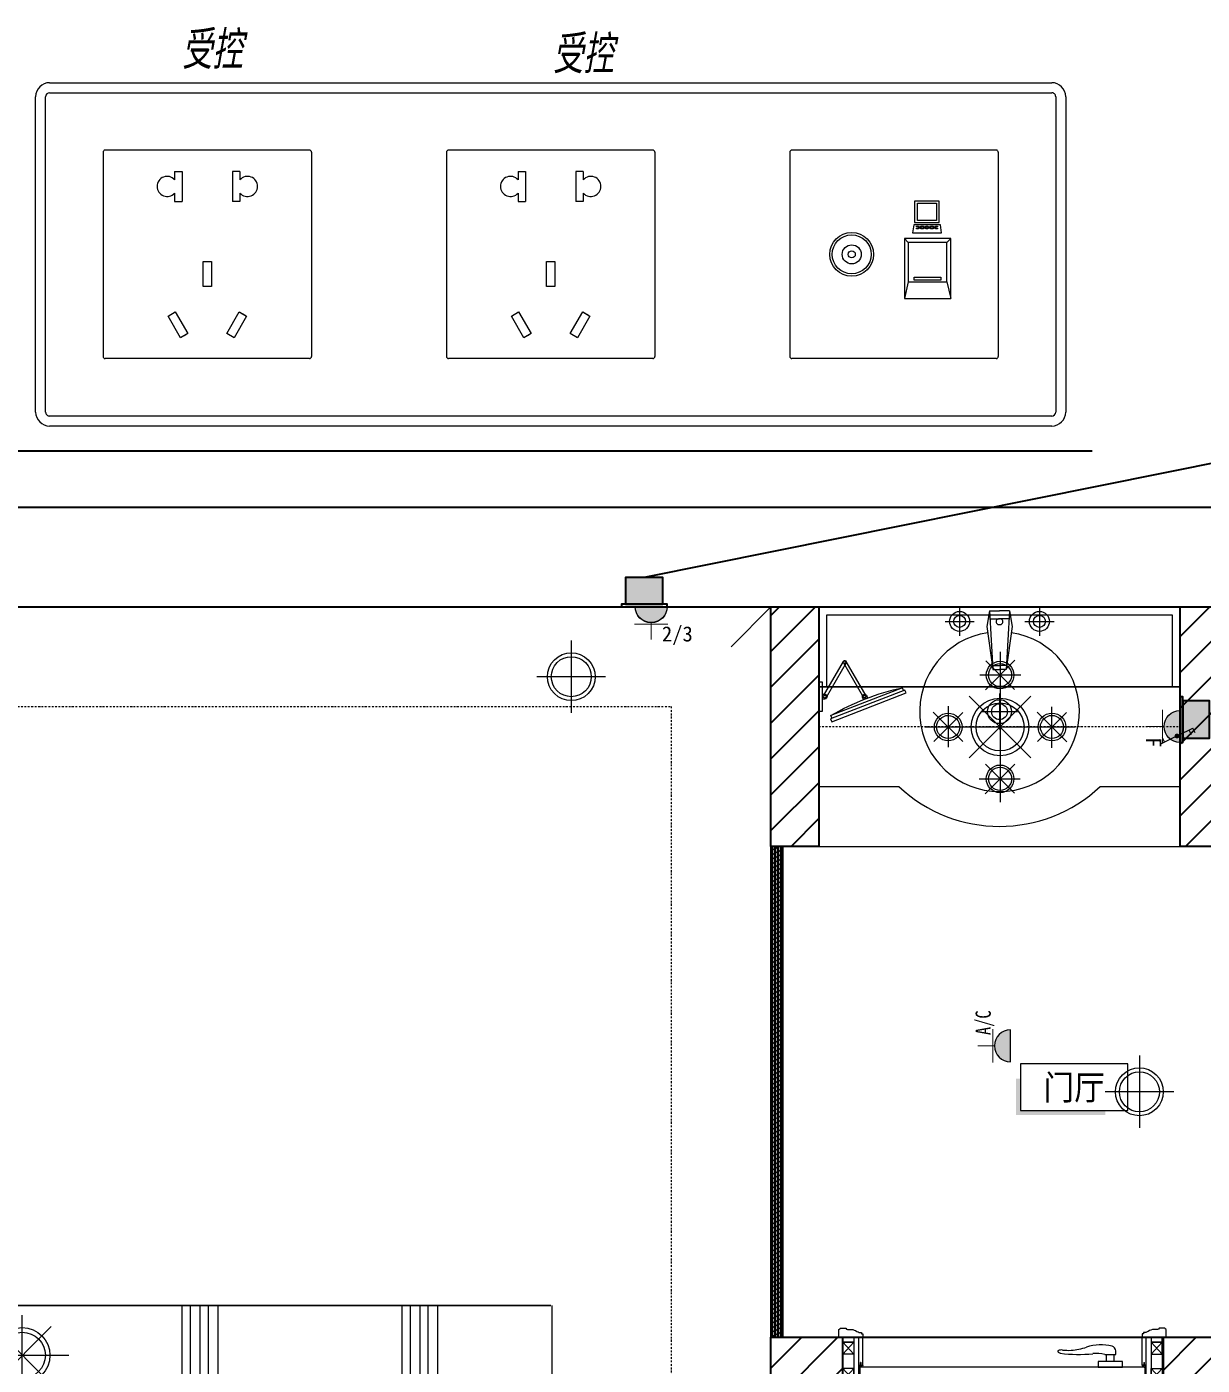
# Model space of a CAD drawing. Header units: millimetres. Extents: x 130143 to 328923, y 19139 to 134795.
# Drawn here: x 143970 to 148386, y 64156 to 69185 of the extents above; entities that cross this region are included whole.
import ezdxf
from ezdxf.enums import TextEntityAlignment as Align

# ---------------------------------------------------------------- set-up
doc = ezdxf.new("R2010")
doc.units = ezdxf.units.MM
doc.header["$LTSCALE"] = 10
for name, pattern in [('ACAD_ISO03W100', [30, 12, -18]), ('DASH', [8.89, 6.35, -2.54]), ('DASHDOT2', [12.7, 6.35, -3.175, 0, -3.175]), ('DOTE', [61.468, 50.8, -5.08, 0.508, -5.08]), ('HIDDEN', [9.525, 6.35, -3.175])]:
    doc.linetypes.add(name, pattern=pattern)
for name, color, linetype in [('EM-开关插座(0.12)-DOM', 61, 'Continuous'), ('WALL_NEW【新建墙体】', 4, 'Continuous'), ('WALL【墙体】', 7, 'Continuous'), ('新建墙体图', 255, 'Continuous')]:
    doc.layers.add(name, color=color, linetype=linetype)
for name, color, linetype, lineweight in [('FC-Doorsill【门槛线】', 8, 'Continuous', 0), ('FC-Material【地坪分割线】', 138, 'Continuous', 0), ('FF-ART【装饰、挂画】', 120, 'Continuous', 0), ('FF-Door【门】', 51, 'Continuous', 0), ('FF-FIXT【洁具】', 31, 'Continuous', 0), ('FF-MT【门套】', 20, 'Continuous', 0), ('FF-Socket【电气】', 124, 'Continuous', 0), ('FF-Text【平面文字】', 2, 'Continuous', 0), ('FF-【活动成品家具】', 51, 'Continuous', 0), ('RC-Lamplight【灯带】', 205, 'DASHDOT2', 0), ('RC-Lamps【天花灯具】', 2, 'Continuous', 0), ('RC-Modelling【天花造型】', 30, 'Continuous', 0), ('邦威智能化', 7, 'Continuous', 18)]:
    doc.layers.add(name, color=color, linetype=linetype, lineweight=lineweight)
doc.styles.add('宋体', font='', dxfattribs={"width": 0.8})
doc.styles.add('文字', font='')
doc.styles.add('标准', font='', dxfattribs={"width": 0.667})
doc.styles.get('宋体').set_extended_font_data('SimSun')
doc.styles.get('文字').set_extended_font_data('SimSun')
doc.styles.get('标准').set_extended_font_data('仿宋_gb2312')

# ---------------------------------------------------------------- blocks, each defined once
blk = doc.blocks.new('1500平10100181')
at = {"ltscale": 300}
for p, q in [((-1270.6, 991.6), (-770.6, 991.6)), ((-1270.6, 491.6), (-1270.6, 991.6)), ((-770.6, 991.6), (-770.6, 491.6)), ((-749, 1000), (603.1, 1000)), ((-749, 1000), (-749, 374.1)), ((603.1, 1000), (603.1, 320.9)), ((603.1, 1000), (603.1, 345.9)), ((-770.6, 491.6), (-1270.6, 491.6)), ((-1270.6, 491.6), (-770.6, 491.6)), ((-749, 374.1), (-775.9, 311.5)), ((-775.9, 311.5), (-740.1, 257.9)), ((-749, 271.3), (-749, -1000)), ((638.5, 243.1), (606, 239.9)), ((606, 239.9), (606, -999.7)), ((-749, -1000), (603.1, -1000)), ((603.1, -1000), (-749, -1000))]:
    blk.add_line(p, q, dxfattribs=at)
at = {"color": 8}
for p, q in [((-770.6, 491.6), (-770.6, 991.6)), ((-1020.6, 966.9), (-1020.6, 516.3)), ((-749, 958.2), (603.1, 958.2)), ((-570, 910.6), (-278, 946.4)), ((-278, 946.4), (-137.7, 883.8)), ((77.1, 928.5), (369.1, 964.2)), ((369.1, 964.2), (517.3, 901.6)), ((-686.4, 883.8), (-686.4, 919.5)), ((-686.4, 919.5), (-614.8, 874.8)), ((-686.4, 919.5), (-570, 910.6)), ((-137.7, 883.8), (-75, 910.6)), ((-75, 910.6), (-119.8, 740.7)), ((-39.2, 937.4), (32.4, 892.7)), ((-39.2, 937.4), (77.1, 928.5)), ((-39.2, 901.6), (-39.2, 937.4)), ((517.3, 901.6), (580, 928.5)), ((580, 928.5), (535.2, 758.6)), ((-668.5, 669.2), (-686.4, 883.8)), ((-21.3, 687.1), (-39.2, 901.6)), ((-1254.7, 741.6), (-786.5, 741.6)), ((-119.8, 740.7), (-92.9, 544)), ((535.2, 758.6), (562.1, 561.9)), ((-57.5, 551.6), (-21.3, 687.1)), ((-704.3, 535), (-668.5, 669.2)), ((-605.8, 587.2), (-703.4, 538.5)), ((16.7, 588.7), (-72.8, 544)), ((560.7, 572.1), (130.8, 561.9)), ((486.3, 572.7), (485.7, 570.5)), ((562.1, 561.9), (486.3, 572.7)), ((-632.7, 544), (-704.3, 535)), ((-516.3, 544), (-632.7, 544)), ((-155.6, 552.9), (-516.3, 544)), ((-92.9, 544), (-155.6, 552.9)), ((14.5, 561.9), (-93.5, 548.4)), ((130.8, 561.9), (14.5, 561.9)), ((-749, 383), (606.9, 508.2)), ((606.9, 508.2), (-48.2, 365.2)), ((-740.1, 257.9), (172.2, 347.3)), ((603.1, 345.9), (603.1, 320.9)), ((378.1, 329.4), (615.8, 320.5)), ((603.1, 320.9), (616.4, 320.9)), ((616.4, 320.9), (638.5, 243.1)), ((633.7, 248.9), (-740.1, 168.4)), ((-740.1, 168.4), (-360.8, 213.2)), ((229.7, -1000), (229.7, 227.8)), ((250.5, -1000), (250.5, 228.9)), ((274.6, -1000), (274.6, 230.2)), ((295.4, -1000), (295.4, 231.3)), ((319.4, -1000), (319.4, 232.6)), ((-320.9, -1000), (-320.9, 186.7)), ((-300.1, -1000), (-300.1, 187.8)), ((-276, -1000), (-276, 189)), ((-255.2, -1000), (-255.2, 190.1)), ((-231.2, -1000), (-231.2, 191.4)), ((-749, -526.3), (603.1, -526.3)), ((-749, -547.1), (603.1, -547.1)), ((-749, -571.3), (603.1, -571.3)), ((-749, -592.1), (603.1, -592.1)), ((-749, -616), (603.1, -616))]:
    blk.add_line(p, q, dxfattribs=at)
for radius in [175, 72.2]:
    blk.add_circle((-1020.6, 741.6), radius, dxfattribs=at)
blk = doc.blocks.new('门套线03')
at = {"ltscale": 100}
blk.add_lwpolyline([(60, 0), (60, 19.7, -0.339185), (56.6, 23.1), (42, 23.1, -0.360475), (38.5, 19.7), (29.2, 19.7, 0.137802), (14.5, 14.7, -0.16589), (3.4, 11.9), (3.4, 8.7), (0, 8.7), (0, 0)], format="xyb", close=True, dxfattribs=at)
blk = doc.blocks.new('HL_Door_Hinge')
at = {"color": 0, "linetype": 'DOTE', "ltscale": 0.04}
for p, q in [((-4, 3), (4, 3)), ((0, -1), (0, 7))]:
    blk.add_line(p, q, dxfattribs=at)
at = {"color": 0, "linetype": 'DASH', "ltscale": 5}
for p, q in [((-2, -26), (-2, 0.8)), ((-0.5, -26), (-0.5, 0)), ((0.5, -26), (0.5, 0)), ((2, -26), (2, 0.8)), ((-0.5, -26), (-2, -26)), ((0.5, -26), (2, -26))]:
    blk.add_line(p, q, dxfattribs=at)
for radius in [3, 2]:
    blk.add_circle((0, 3), radius, dxfattribs=at)
blk = doc.blocks.new('HL_Door_Seal')
at = {"color": 0}
for p, q in [((5, 0), (-5, 0)), ((-1, 6), (-0.5, 6.5)), ((-1, 6), (-0.5, 6)), ((-1, 5.5), (-0.5, 6)), ((-1, 5.5), (-0.5, 5.5)), ((-1, 5), (-0.5, 5.5)), ((-1, 4.5), (-0.5, 5)), ((-1, 5), (-0.5, 5)), ((-1, 4.5), (-0.5, 4.5)), ((-1, 4), (-0.5, 4.5)), ((-1, 4), (-0.5, 4)), ((-1, 3.5), (-0.5, 4)), ((-1, 3.5), (-0.5, 3.5)), ((-1, 3), (-0.5, 3.5)), ((-1, 3), (-0.5, 3)), ((-1, 2.5), (-0.5, 3)), ((-1, 2.5), (-0.5, 2.5)), ((-1, 2), (-0.5, 2.5)), ((-1, 2), (-0.5, 2)), ((-1, 1.5), (-0.5, 2)), ((-1, 1.5), (-0.5, 1.5)), ((-1, 1), (-0.5, 1.5)), ((-1, 1), (-0.5, 1)), ((-1, 0.5), (-0.5, 1)), ((-1, 0.5), (-0.5, 0.5)), ((-1, 0), (-0.5, 0.5)), ((-0.5, 6.5), (0.5, 6.5)), ((1, 6), (0.5, 6.5)), ((1, 6), (0.5, 6)), ((1, 5.5), (0.5, 6)), ((1, 5.5), (0.5, 5.5)), ((1, 5), (0.5, 5.5)), ((1, 5), (0.5, 5)), ((1, 4.5), (0.5, 5)), ((1, 4.5), (0.5, 4.5)), ((1, 4), (0.5, 4.5)), ((1, 4), (0.5, 4)), ((1, 3.5), (0.5, 4)), ((1, 3.5), (0.5, 3.5)), ((1, 3), (0.5, 3.5)), ((1, 3), (0.5, 3)), ((1, 2.5), (0.5, 3)), ((1, 2.5), (0.5, 2.5)), ((1, 2), (0.5, 2.5)), ((1, 2), (0.5, 2)), ((1, 1.5), (0.5, 2)), ((1, 1.5), (0.5, 1.5)), ((1, 1), (0.5, 1.5)), ((1, 1), (0.5, 1)), ((1, 0.5), (0.5, 1)), ((1, 0.5), (0.5, 0.5)), ((1, 0), (0.5, 0.5))]:
    blk.add_line(p, q, dxfattribs=at)
blk.add_lwpolyline([(-3.9, -1, 0.774597), (3.9, -1)], format="xyb", close=True, dxfattribs=at)
blk.add_arc((0, 0), 5, 180, 0.0005, dxfattribs=at)
blk = doc.blocks.new('门把手02')
at = {"color": 250}
for p, q in [((-13.5, 32.2), (-13.5, 40.9)), ((-30.4, 14.6), (-15.2, 14.6)), ((-30.4, 0), (-30.4, 14.6)), ((30.4, 0), (-30.4, 0)), ((-15.2, 14.6), (19.6, 14.6)), ((-15.2, 14.6), (19.6, 14.6)), ((12.9, 32.2), (-13.5, 32.2)), ((-9.4, 14.6), (-9.4, 32.2)), ((9.4, 14.6), (9.4, 32.2)), ((19.6, 14.6), (30.4, 14.6)), ((30.4, 14.6), (30.4, 0))]:
    blk.add_line(p, q, dxfattribs=at)
at = {"color": 250, "extrusion": (0, 0, -1)}
for centre, major_axis, start_param, end_param in [((-1.3, 40.9), (-8.59, 8.59), 5.497787, 6.813202), ((23.4, -64.1), (-0.1, 120), -0.233047, 0.306451), ((33.8, -51.4), (0, 86), -0.231441, 0.114669), ((79.3, 368.4), (-0.1, 336.3), 3.005111, 3.247916), ((107.8, 189.2), (1.8, 147), 3.194781, 3.464277), ((105.2, 172), (-91.7, 91.7), 3.813778, 3.981187), ((122.5, 24), (-13.7, 13.7), 0.647464, 1.248663), ((124, 43.6), (5.92, 5.92), 1.238085, 2.228964), ((130.6, 40.4), (-0.729, 0.729), 1.325662, 2.819982), ((12.9, 37.2), (3.58, 3.58), 2.124304, 2.356194)]:
    blk.add_ellipse(centre, major_axis=major_axis, ratio=1, start_param=start_param, end_param=end_param, dxfattribs=at)
blk = doc.blocks.new('hld_1_720_120_门把手02_门套线03_45_0_0_3_40_0_1_1')
at = {"layer": 'FC-Doorsill【门槛线】'}
for p, q in [((-0.5, 0.075), (0.5, 0.075)), ((-0.5, -0.075), (0.5, -0.075))]:
    blk.add_line(p, q, dxfattribs=at)
at = {"layer": 'FF-Door【门】'}
blk.add_lwpolyline([(-0.446875, 0.075), (-0.390625, 0.075), (-0.390625, 0.96875), (-0.446875, 0.96875)], close=True, dxfattribs=at)
at = {"layer": 'FF-Door【门】', "color": 250, "linetype": 'ACAD_ISO03W100', "ltscale": 0.104167}
blk.add_lwpolyline([(-0.446875, 0.075), (0.446875, 0.075), (0.446875, 0.01875), (-0.446875, 0.01875)], close=True, dxfattribs=at)
at = {"layer": 'FF-Door【门】', "color": 8, "linetype": 'HIDDEN', "ltscale": 60}
blk.add_arc((-0.446875, 0.075), 0.89375, 0, 90, dxfattribs=at)
at = {"layer": 'FF-MT【门套】', "color": 250}
for p, q in [((-0.465, 0.06), (-0.5, 0.0225)), ((-0.465, 0.0225), (-0.5, 0.06)), ((0.465, 0.06), (0.5, 0.0225)), ((0.465, 0.0225), (0.5, 0.06)), ((-0.5, -0.0225), (-0.465, -0.06)), ((-0.5, -0.06), (-0.465, -0.0225)), ((0.5, -0.0225), (0.465, -0.06)), ((0.5, -0.06), (0.465, -0.0225))]:
    blk.add_line(p, q, dxfattribs=at)
for points in [[(-0.5, 0.075), (-0.465, 0.075), (-0.465, 0.06), (-0.5, 0.06)], [(-0.465, 0.06), (-0.465, 0.0225), (-0.5, 0.0225), (-0.5, 0.06)], [(-0.465, 0.075), (-0.45, 0.075), (-0.45, -0.075), (-0.465, -0.075)], [(0.465, 0.075), (0.45, 0.075), (0.45, -0.075), (0.465, -0.075)], [(0.5, 0.075), (0.465, 0.075), (0.465, 0.06), (0.5, 0.06)], [(0.465, 0.06), (0.465, 0.0225), (0.5, 0.0225), (0.5, 0.06)], [(-0.5, -0.0225), (-0.5, -0.06), (-0.465, -0.06), (-0.465, -0.0225)], [(0.5, -0.0225), (0.5, -0.06), (0.465, -0.06), (0.465, -0.0225)], [(-0.5, -0.075), (-0.465, -0.075), (-0.465, -0.06), (-0.5, -0.06)], [(0.5, -0.075), (0.465, -0.075), (0.465, -0.06), (0.5, -0.06)]]:
    blk.add_lwpolyline(points, close=True, dxfattribs=at)
at = {"layer": 'FF-MT【门套】'}
for points in [[(-0.5, 0.075), (-0.45, 0.075), (-0.45, 0.0125), (-0.4375, 0.0125), (-0.4375, -0.075), (-0.5, -0.075)], [(0.5, 0.075), (0.45, 0.075), (0.45, 0.0125), (0.4375, 0.0125), (0.4375, -0.075), (0.5, -0.075)]]:
    blk.add_lwpolyline(points, close=True, dxfattribs=at)
at = {"layer": 'FF-Door【门】', "color": 250, "yscale": 0.00125, "zscale": 0.00125}
for name, p, xscale, rotation in [('门把手02', (-0.446875, 0.85625), -0.00125, 90.00000000000593), ('门把手02', (-0.390625, 0.85625), 0.00125, 270.0000000000178), ('HL_Door_Seal', (-0.44375, 0.0125), 0.00125, 180.0000000000119), ('HL_Door_Seal', (0.44375, 0.0125), -0.00125, 180)]:
    blk.add_blockref(name, p, dxfattribs=dict(at, xscale=xscale, rotation=rotation))
at = {"layer": 'FF-Door【门】', "color": 250, "zscale": 0.00125}
for name, p, xscale, yscale in [('门把手02', (0.3375, 0.075), -0.00125, 0.00125), ('HL_Door_Hinge', (-0.448437, 0.075), 0.00125, 0.00125), ('门把手02', (0.3375, 0.01875), -0.00125, -0.00125)]:
    blk.add_blockref(name, p, dxfattribs=dict(at, xscale=xscale, yscale=yscale))
at = {"layer": 'FF-MT【门套】', "zscale": 0.00125}
for p, xscale, yscale in [((-0.45, 0.075), -0.00125, 0.00125), ((0.45, 0.075), 0.00125, 0.00125), ((-0.4375, -0.075), -0.00125, -0.00125), ((0.4375, -0.075), 0.00125, -0.00125)]:
    blk.add_blockref('门套线03', p, dxfattribs=dict(at, xscale=xscale, yscale=yscale))
blk = doc.blocks.new('*U127')
at = {"color": 150}
blk.add_lwpolyline([(-5.38, -2.34), (5.38, -2.34), (5.38, 2.33), (-5.38, 2.33), (-5.38, -2.34)], dxfattribs=at)
at = {"color": 150, "ltscale": 4}
for points in [[(-5.38, 0.83), (-5.83, 0.83), (-5.38, -2.34), (-5.83, -2.79)], [(3.13, -2.34), (3.13, -2.79), (-5.38, -2.34), (-5.83, -2.79)]]:
    blk.add_solid(points, dxfattribs=at)
at = {"color": 2, "ltscale": 4, "style": '文字', "width": 0.9, "flags": 8}
blk.add_attdef('功能区文字', text='', height=2.5, dxfattribs=at).set_placement((0.01, -0.03), align=Align.MIDDLE_CENTER)
blk = doc.blocks.new('洗手台40')
at = {"color": 8}
for p, q in [((194.8, 336.5), (194.8, 263.5)), ((231.3, 300), (158.3, 300)), ((-31.3, 245.1), (-31.3, 154.9)), ((182.2, 231.4), (74.6, 216.7)), ((221.1, 225), (74.6, 216.7)), ((74.6, 216.7), (74.6, 200)), ((84.7, 217.2), (84.7, 200)), ((221.1, 225), (182.2, 231.4)), ((201.4, 223.9), (201.4, 200)), ((221.1, 225), (221.1, 200)), ((13.8, 200), (-76.3, 200)), ((74.6, 183.3), (74.6, 200)), ((221.1, 175), (74.6, 183.3)), ((182.2, 168.6), (74.6, 183.3)), ((84.7, 182.8), (84.7, 200)), ((221.1, 175), (182.2, 168.6)), ((201.4, 176.1), (201.4, 200)), ((221.1, 175), (221.1, 200)), ((194.8, 136.5), (194.8, 63.5)), ((231.3, 100), (158.3, 100))]:
    blk.add_line(p, q, dxfattribs=at)
for centre, radius in [((194.8, 300), 25), ((194.8, 300), 15), ((-31.3, 200), 30), ((-31.3, 200), 20), ((194.8, 100), 25), ((194.8, 100), 15)]:
    blk.add_circle(centre, radius, dxfattribs=at)
blk.add_arc((-31.3, 200), 200, 8.4238, 351.5762)
for centre, start, end in [((194, 201.2), 350.5252, 189.4748), ((194, 198.8), 170.5252, 9.4748)]:
    blk.add_arc(centre, 7.19, start, end, dxfattribs=at)
blk = doc.blocks.new('刮须镜平面')
at = {"color": 0, "ltscale": 0.4}
for p, q in [((-118.2, 1.9), (-68.3, 88.4)), ((-61.6, 84.6), (-111.6, -1.9)), ((-68.3, 84.6), (-18.3, -1.9)), ((-11.7, 1.9), (-61.6, 88.4)), ((-9.2, 36.5), (0, 36.5)), ((-9.2, -36.5), (-9.2, 36.5)), ((0, 36.5), (0, -36.5)), ((-218.4, 9.3), (-215.7, 16.4)), ((-32.2, -63), (-218.4, 9.3)), ((-215.7, 16.4), (-29.4, -55.8)), ((-212.1, 15), (-209.3, 22.2)), ((-209.3, 22.2), (-30.2, -47.3)), ((-122.3, -3.3), (-120.3, 2.1)), ((-9.2, 5.8), (-15, 5.8)), ((-111.6, -7.5), (-109.5, -2.1)), ((-9.2, -5.8), (-15, -5.8)), ((-33, -54.4), (-30.2, -47.3)), ((-29.4, -55.8), (-32.2, -63)), ((0, -36.5), (-9.2, -36.5))]:
    blk.add_line(p, q, dxfattribs=at)
for centre in [(-64.9, 86.5), (-114.9, 0), (-15, 0)]:
    blk.add_circle(centre, 3.07, dxfattribs=at)
for centre, radius, start, end in [((-64.9, 86.5), 3.84, 30, 210), ((-64.9, 86.5), 3.84, 330, 150), ((-335.4, -568.2), 603.7, 59.6373, 77.9472), ((-114.9, 0), 5.76, 338.7922, 158.7922), ((-114.9, 0), 3.84, 150, 330), ((-15, 0), 5.76, 90, 270), ((-15, 0), 3.84, 210, 30)]:
    blk.add_arc(centre, radius, start, end, dxfattribs=at)
blk = doc.blocks.new('灯_圆形筒灯')
at = {"color": 251, "linetype": 'DOTE', "ltscale": 43.504693}
blk.add_line((0, 90.6), (0, -90.6), dxfattribs=at)
at = {"color": 251, "linetype": 'DOTE', "ltscale": 41.297046}
blk.add_line((86, 0), (-86, 0), dxfattribs=at)
blk.add_ellipse((0, 0), major_axis=(-42.4, 42.4), ratio=1, start_param=2.355868237233173, end_param=8.639053544412759)
at = {"color": 251}
blk.add_ellipse((0, 0), major_axis=(35.4, 35.4), ratio=1, start_param=5.498714316925571, end_param=11.78189962410516, dxfattribs=at)
blk = doc.blocks.new('大吊灯')
at = {"color": 8}
for p, q in [((0, 376.2), (0, -376.2)), ((74.5, 334.4), (-73.6, 186.3)), ((72.9, 187), (-72, 331.9)), ((104.1, 259.9), (-100.7, 259.9)), ((154.2, -154.2), (-154.2, 154.2)), ((154.2, 154.2), (-154.2, -154.2)), ((-259.9, 104.1), (-259.9, -100.7)), ((259.9, -104.1), (259.9, 100.7)), ((-334.4, 74.5), (-186.3, -73.6)), ((-187, 72.9), (-331.9, -72)), ((334.4, -74.5), (186.3, 73.6)), ((187, -72.9), (331.9, 72)), ((-376.2, 0), (376.2, 0)), ((-74.5, -334.4), (73.6, -186.3)), ((-72.9, -187), (72, -331.9)), ((-104.1, -259.9), (100.7, -259.9))]:
    blk.add_line(p, q, dxfattribs=at)
for centre, major_axis, start_param, end_param in [((0, 259.9), (0, 69.3), -1.570342718129233, 4.712842589050354), ((0, 0), (0, 144.4), 4.712226, 10.995411), ((-259.9, 0), (0, 69.3), 4.712260247178279, 10.99544555435786), ((259.9, 0), (0, 69.3), 4.711943, 10.995128), ((0, -259.9), (0, 69.3), -1.570342718129233, 4.712842589050354)]:
    blk.add_ellipse(centre, major_axis=major_axis, ratio=1, start_param=start_param, end_param=end_param)
for centre, major_axis, start_param, end_param in [((0, 259.9), (0.1, 57.8), -1.569728, 4.713457), ((0, 0), (0, 120.3), -1.570528, 4.712657), ((-259.9, 0), (0, 57.8), 4.711804, 10.994989), ((259.9, 0), (0, 57.8), 4.712315, 10.9955), ((0, -259.9), (0.1, 57.8), -1.569728, 4.713457)]:
    blk.add_ellipse(centre, major_axis=major_axis, ratio=1, start_param=start_param, end_param=end_param, dxfattribs=at)
blk = doc.blocks.new('一般插座')
h = blk.add_hatch(color=0)
edge = h.paths.add_edge_path()
edge.add_line((-1.9, 0), (1.9, 0))
edge.add_arc((0, 0), 1.9, 0, 180)
at = {"color": 0, "const_width": 0.1}
for points in [[(0, 3.9), (0, 1.9)], [(-2, 2.1), (2, 2.1)]]:
    blk.add_lwpolyline(points, dxfattribs=at)
at = {"color": 0}
blk.add_lwpolyline([(1.9, 0, 1), (-1.9, 0)], format="xyb", close=True, dxfattribs=at)
blk = doc.blocks.new('防溅水插座')
blk.add_blockref('一般插座', (0, 0))
at = {"style": '宋体', "flags": 8}
blk.add_attdef('F', (1.28, 2.35), '', height=1.8, dxfattribs=at)
blk = doc.blocks.new('空调插座')
blk.add_blockref('一般插座', (0, 0))
at = {"style": '宋体', "flags": 8}
blk.add_attdef('A/C', (1.28, 2.35), '', height=1.8, dxfattribs=at)
blk = doc.blocks.new('海龙_05067149')
at = {"layer": 'FF-ART【装饰、挂画】'}
for p, q in [((4.2, 2), (39.7, 19.6)), ((36.4, 3.4), (30.6, 15.1)), ((45.5, 7.9), (39.7, 19.6)), ((-45.5, -7.9), (-39.7, -19.6)), ((-4.2, -2), (-39.7, -19.6)), ((-36.4, -3.4), (-30.6, -15.1))]:
    blk.add_line(p, q, dxfattribs=at)
at = {"layer": 'FF-ART【装饰、挂画】', "const_width": 6.08}
blk.add_lwpolyline([(-2.4, 1.4, 1), (3.2, -0.8, 1)], format="xyb", close=True, dxfattribs=at)
blk = doc.blocks.new('A$C0BEE72F1')
at = {"layer": 'EM-开关插座(0.12)-DOM'}
blk.add_hatch(color=250, dxfattribs=at).paths.add_polyline_path([(8, 55), (8, 5), (78, 5), (78, 55)])
for points in [[(78, 5), (78, 55), (8, 55), (8, 5)], [(0, 0), (86, 0), (86, 5), (0, 5)]]:
    blk.add_lwpolyline(points, close=True, dxfattribs=at)

msp = doc.modelspace()

# ---------------------------------------------------------------- hatches: boundary and pattern name
at = {"layer": 'FC-Material【地坪分割线】'}
h = msp.add_hatch(dxfattribs=at)
h.set_pattern_fill('胶合板', color=8, scale=0.045, angle=90, pattern_type=2)
h.set_pattern_definition([(135, (146764.91, 64260.487), (-8.46407, -8.46407), []), (90, (146769.005, 64260.487), (-11.25, 7e-16), []), (90, (146762.255, 64260.487), (-11.25, 7e-16), [])])
h.paths.add_polyline_path([(146811.0048, 66105.41998), (146766.0048, 66105.41998), (146766.0048, 64260.4874), (146811.0048, 64260.4874)])
at = {"layer": 'WALL_NEW【新建墙体】'}
h = msp.add_hatch(dxfattribs=at)
h.set_pattern_fill('ANSI31', color=8, scale=30, style=0)
h.set_pattern_definition([(45, (140241.005, 66105.42), (-67.3519, 67.3519), [])])
h.paths.add_polyline_path([(140361.0048, 67005.41998), (140241.0048, 67005.41998), (140241.0048, 66105.41998), (140361.0048, 66105.41998)])
h.paths.add_polyline_path([(140361.0048, 62280.41998), (140241.0048, 62280.41998), (140241.0048, 61380.41998), (140361.0048, 61380.41998)])
h.paths.add_polyline_path([(147036.0048, 64260.4874), (146766.0048, 64260.4874), (146766.0048, 63630.45369), (146946.0048, 63630.45369), (146946.0048, 64080.4874), (147036.0048, 64080.4874)])
h.paths.add_polyline_path([(146946.0048, 67005.41998), (146766.0048, 67005.41998), (146766.0048, 66105.41998), (146946.0048, 66105.41998)])
h.paths.add_polyline_path([(146946.0048, 61830.45369), (146766.0048, 61830.45369), (146766.0048, 61380.41998), (146946.0048, 61380.41998)])
h.paths.add_polyline_path([(150066.0048, 64507.95369), (149841.0048, 64507.95369), (149841.0048, 64260.4874), (148239.20655, 64260.4874), (148239.20655, 64080.4874), (150066.0048, 64080.4874)])
h.paths.add_polyline_path([(148483.5048, 67005.41998), (148303.5048, 67005.41998), (148303.5048, 66105.41998), (148483.5048, 66105.41998)])

# ---------------------------------------------------------------- linework, layer by layer
at = {"layer": 'FC-Material【地坪分割线】', "color": 8}
msp.add_lwpolyline([(146766.0048, 66105.41998), (146811.0048, 66105.41998), (146811.0048, 64260.4874), (146766.0048, 64260.4874)], close=True, dxfattribs=at)
at = {"layer": 'FF-FIXT【洁具】'}
msp.add_lwpolyline([(147246.0049, 66330.41998, 0.396039604), (148003.5049, 66330.41998), (148303.5049, 66330.41998), (148303.5049, 67005.41998), (146946.0049, 67005.41998), (146946.0049, 66330.41998)], format="xyb", close=True, dxfattribs=at)
at = {"layer": 'RC-Lamplight【灯带】', "ltscale": 0.1}
msp.add_line((146946.00449, 66555.41988), (148303.50449, 66555.41988), dxfattribs=at)
msp.add_lwpolyline([(140736.00449, 66630.41988), (146391.00449, 66630.41988), (146391.00449, 61755.41988), (140736.00449, 61755.41988)], close=True, dxfattribs=at)
at = {"layer": 'RC-Modelling【天花造型】', "color": 8}
msp.add_line((146766.00449, 67005.41988), (146616.00449, 66855.41988), dxfattribs=at)
at = {"layer": 'RC-Modelling【天花造型】'}
msp.add_line((146946.00449, 66705.41988), (148303.50449, 66705.41988), dxfattribs=at)
for points in [[(140361.00449, 67005.41988), (146766.00449, 67005.41988), (146766.00449, 61380.41988), (140361.00449, 61380.41988)], [(140361.00449, 67005.41988), (146766.00449, 67005.41988), (146766.00449, 61380.41988), (140361.00449, 61380.41988)], [(146946.00449, 67005.41988), (148303.50449, 67005.41988), (148303.50449, 66705.41988), (146946.00449, 66705.41988)], [(146976.00449, 66975.41988), (148273.50449, 66975.41988), (148273.50449, 66705.41988), (146976.00449, 66705.41988)], [(146766.00449, 66105.41988), (149541.00449, 66105.41988), (149541.00449, 64260.4873), (146766.00449, 64260.4873)]]:
    msp.add_lwpolyline(points, close=True, dxfattribs=at)
msp.add_lwpolyline([(146766.00449, 66105.41988), (146946.00449, 66105.41988), (146946.00449, 67005.41988), (148303.50449, 67005.41988), (148303.50449, 66105.41988), (148483.50449, 66105.41988), (148483.50449, 67005.41988), (149841.00449, 67005.41988), (149841.00449, 64260.4873), (146766.00449, 64260.4873), (146766.00449, 66105.41988)], dxfattribs=at)
at = {"layer": 'WALL_NEW【新建墙体】'}
for p, q in [((146766.0048, 63630.45369), (146766.0048, 64260.4874)), ((146766.0048, 64260.4874), (147036.0048, 64260.4874)), ((147036.0048, 64080.4874), (147036.0048, 64260.4874)), ((148239.20655, 64260.4874), (149841.0048, 64260.4874)), ((148239.20655, 64080.4874), (148239.20655, 64260.4874))]:
    msp.add_line(p, q, dxfattribs=at)
for points in [[(146766.0048, 67005.41998), (146946.0048, 67005.41998), (146946.0048, 66105.41998), (146766.0048, 66105.41998)], [(148303.5048, 67005.41998), (148483.5048, 67005.41998), (148483.5048, 66105.41998), (148303.5048, 66105.41998)], [(147036.0048, 64260.4874), (148239.20655, 64260.4874), (148239.20655, 64080.4874), (147036.0048, 64080.4874)]]:
    msp.add_lwpolyline(points, close=True, dxfattribs=at)
at = {"layer": 'WALL【墙体】'}
for p, q in [((139566.0048, 67380.41998), (150066.0048, 67380.41998)), ((139941.0048, 67005.41998), (150066.0048, 67005.41998))]:
    msp.add_line(p, q, dxfattribs=at)
at = {"layer": '新建墙体图'}
for p, q in [((147972.88066, 67590.70637), (143936.84557, 67590.70637)), ((148483.12646, 67557.0664), (146290.0041, 67115.41988))]:
    msp.add_line(p, q, dxfattribs=at)
at = {"layer": '邦威智能化', "color": 0}
for p, q in [((144055.92869, 68974.9244), (145293.42869, 68974.9244)), ((145293.42869, 68974.9244), (146583.42869, 68974.9244)), ((146583.42858, 68974.92441), (147820.92858, 68974.92441)), ((144003.42869, 67737.4244), (144003.42869, 68922.4244)), ((144040.92869, 67737.42442), (144040.92869, 68922.4244)), ((144055.92869, 68937.4244), (145293.42869, 68937.4244)), ((145293.42869, 68937.4244), (146583.42869, 68937.4244)), ((146583.42858, 68937.42441), (147820.92858, 68937.42441)), ((147835.92858, 68922.42441), (147835.92858, 67737.42439)), ((147873.42858, 68922.42441), (147873.42858, 67737.42441)), ((144525.77525, 68641.90414), (144554.07989, 68641.90414)), ((144525.77525, 68641.90414), (144525.77525, 68610.25721)), ((144554.07989, 68641.90414), (144554.07989, 68528.68558)), ((144771.08213, 68641.90414), (144742.77749, 68641.90414)), ((144742.77749, 68641.90414), (144742.77749, 68528.68558)), ((144771.08213, 68641.90414), (144771.08213, 68610.25721)), ((145815.77525, 68641.90414), (145844.07989, 68641.90414)), ((145815.77525, 68641.90414), (145815.77525, 68610.25721)), ((145844.07989, 68641.90414), (145844.07989, 68528.68558)), ((146061.08213, 68641.90414), (146032.77749, 68641.90414)), ((146032.77749, 68641.90414), (146032.77749, 68528.68558)), ((146061.08213, 68641.90414), (146061.08213, 68610.25721)), ((144525.77525, 68560.33251), (144525.77525, 68528.68558)), ((144771.08213, 68560.33251), (144771.08213, 68528.68558)), ((145815.77525, 68560.33251), (145815.77525, 68528.68558)), ((146061.08213, 68560.33251), (146061.08213, 68528.68558)), ((144525.77525, 68528.68558), (144554.07989, 68528.68558)), ((144771.08213, 68528.68558), (144742.77749, 68528.68558)), ((145815.77525, 68528.68558), (145844.07989, 68528.68558)), ((146061.08213, 68528.68558), (146032.77749, 68528.68558)), ((144632.70389, 68208.95605), (144632.70389, 68303.30485)), ((144632.70389, 68303.30485), (144664.15349, 68303.30485)), ((144648.42869, 68303.30485), (144657.86357, 68303.30485)), ((144664.15349, 68303.30485), (144664.15349, 68208.95605)), ((145922.70389, 68208.95605), (145922.70389, 68303.30485)), ((145922.70389, 68303.30485), (145954.15349, 68303.30485)), ((145938.42869, 68303.30485), (145947.86357, 68303.30485)), ((145954.15349, 68303.30485), (145954.15349, 68208.95605)), ((144664.15349, 68208.95605), (144632.70389, 68208.95605)), ((145954.15349, 68208.95605), (145922.70389, 68208.95605)), ((144500.93808, 68098.10248), (144528.17423, 68113.82728)), ((144528.17423, 68113.82728), (144575.34863, 68032.11882)), ((144721.50874, 68032.11882), (144768.68314, 68113.82728)), ((144768.68314, 68113.82728), (144790.47207, 68101.24744)), ((144768.68314, 68113.82728), (144795.9193, 68098.10248)), ((145790.93808, 68098.10248), (145818.17423, 68113.82728)), ((145818.17423, 68113.82728), (145865.34863, 68032.11882)), ((146011.50874, 68032.11882), (146058.68314, 68113.82728)), ((146058.68314, 68113.82728), (146080.47207, 68101.24744)), ((146058.68314, 68113.82728), (146085.9193, 68098.10248)), ((144548.11248, 68016.39402), (144500.93808, 68098.10248)), ((144795.9193, 68098.10248), (144748.7449, 68016.39402)), ((145838.11248, 68016.39402), (145790.93808, 68098.10248)), ((146085.9193, 68098.10248), (146038.7449, 68016.39402)), ((144575.34863, 68032.11882), (144548.11248, 68016.39402)), ((144575.34863, 68032.11882), (144561.73056, 68024.25642)), ((144748.7449, 68016.39402), (144721.50874, 68032.11882)), ((145865.34863, 68032.11882), (145838.11248, 68016.39402)), ((145865.34863, 68032.11882), (145851.73056, 68024.25642)), ((146038.7449, 68016.39402), (146011.50874, 68032.11882)), ((145293.42869, 67722.4244), (144055.92869, 67722.4244)), ((146583.42869, 67722.4244), (145293.42869, 67722.4244)), ((147820.92858, 67722.42441), (146583.42858, 67722.42441)), ((145293.42869, 67684.9244), (144055.92869, 67684.9244)), ((146583.42869, 67684.9244), (145293.42869, 67684.9244)), ((147820.92858, 67684.92441), (146583.42858, 67684.92441))]:
    msp.add_line(p, q, dxfattribs=at)
at = {"layer": '邦威智能化'}
for p, q in [((144256.92869, 68713.9244), (144256.92869, 67945.9244)), ((145032.42869, 68721.4244), (144264.42869, 68721.4244)), ((145039.92869, 68713.9244), (145039.92869, 67945.9244)), ((145546.92869, 68713.9244), (145546.92869, 67945.9244)), ((146322.42869, 68721.4244), (145554.42869, 68721.4244)), ((146329.92869, 68713.9244), (146329.92869, 67945.9244)), ((146836.92858, 68713.92441), (146836.92858, 67945.92441)), ((147612.42858, 68721.42441), (146844.42858, 68721.42441)), ((147619.92858, 68713.92441), (147619.92858, 67945.92441)), ((145032.42869, 67938.4244), (144264.42869, 67938.4244)), ((146322.42869, 67938.4244), (145554.42869, 67938.4244)), ((147612.42858, 67938.42441), (146844.42858, 67938.42441))]:
    msp.add_line(p, q, dxfattribs=at)
for points in [[(147305.98471, 68530.09317), (147305.98471, 68449.78193), (147397.91892, 68449.78193), (147397.91892, 68530.09317), (147305.98471, 68530.09317)], [(147302.8915, 68441.05957), (147297.33725, 68410.71595), (147406.78098, 68410.71595), (147402.54714, 68441.26663), (147302.8915, 68441.05957)], [(147267.90531, 68390.11359), (147267.90531, 68164.25202), (147441.81164, 68164.25202), (147441.81164, 68390.11359), (147267.90531, 68390.11359)], [(147281.268, 68374.89304), (147267.90531, 68390.11359)], [(147281.268, 68374.89304), (147281.268, 68226.28342), (147426.84821, 68226.28342), (147426.84821, 68374.89304), (147281.268, 68374.89304)], [(147426.84821, 68374.89304), (147441.81164, 68390.11359)], [(147281.268, 68226.28342), (147267.90531, 68164.25202)], [(147426.84821, 68226.28342), (147441.81164, 68164.25202)]]:
    msp.add_lwpolyline(points, dxfattribs=at)
for points in [[(147316.33152, 68522.08948), (147388.38795, 68522.08948), (147388.38795, 68456.69511), (147316.33152, 68456.69511)], [(147312.60033, 68435.33267), (147319.99504, 68435.33267), (147319.99504, 68432.88592), (147312.60033, 68432.88592)], [(147312.60033, 68427.99157), (147319.99504, 68427.99157), (147319.99504, 68425.54482), (147312.60033, 68425.54482)], [(147321.43242, 68432.83847), (147328.82714, 68432.83847), (147328.82714, 68430.39173), (147321.43242, 68430.39173)], [(147321.43242, 68430.39173), (147328.82714, 68430.39173), (147328.82714, 68427.94498), (147321.43242, 68427.94498)], [(147329.55888, 68435.25761), (147339.07051, 68435.25761), (147339.07051, 68432.91439), (147329.55888, 68432.91439)], [(147329.55888, 68427.98035), (147339.07051, 68427.98035), (147339.07051, 68425.63714), (147329.55888, 68425.63714)], [(147340.25077, 68432.83847), (147347.64548, 68432.83847), (147347.64548, 68430.39173), (147340.25077, 68430.39173)], [(147340.25077, 68430.39173), (147347.64548, 68430.39173), (147347.64548, 68427.94498), (147340.25077, 68427.94498)], [(147348.42555, 68427.99157), (147355.82027, 68427.99157), (147355.82027, 68425.54482), (147348.42555, 68425.54482)], [(147348.56668, 68435.33267), (147355.9614, 68435.33267), (147355.9614, 68432.88592), (147348.56668, 68432.88592)], [(147357.07979, 68432.83847), (147364.4745, 68432.83847), (147364.4745, 68430.39173), (147357.07979, 68430.39173)], [(147357.07979, 68430.39173), (147364.4745, 68430.39173), (147364.4745, 68427.94498), (147357.07979, 68427.94498)], [(147365.47207, 68427.98035), (147374.9837, 68427.98035), (147374.9837, 68425.63714), (147365.47207, 68425.63714)], [(147365.66636, 68435.25761), (147375.17799, 68435.25761), (147375.17799, 68432.91439), (147365.66636, 68432.91439)], [(147376.41238, 68432.83847), (147383.8071, 68432.83847), (147383.8071, 68430.39173), (147376.41238, 68430.39173)], [(147376.41238, 68430.39173), (147383.8071, 68430.39173), (147383.8071, 68427.94498), (147376.41238, 68427.94498)], [(147384.78436, 68435.33267), (147392.17907, 68435.33267), (147392.17907, 68432.88592), (147384.78436, 68432.88592)], [(147384.78436, 68428.03816), (147392.17907, 68428.03816), (147392.17907, 68425.59141), (147384.78436, 68425.59141)], [(147304.11525, 68244.26131), (147404.02609, 68244.26131), (147404.02609, 68232.86616), (147304.11525, 68232.86616)]]:
    msp.add_lwpolyline(points, close=True, dxfattribs=at)
for radius in [82.07648, 73.29892, 35.75639, 13.37118]:
    msp.add_circle((147069.55352, 68329.92441), radius, dxfattribs=at)
at = {"layer": '邦威智能化', "color": 0}
for centre, radius, start, end in [((144055.92869, 68922.4244), 52.5, 90, 180), ((147820.92858, 68922.42441), 52.5, 0, 90), ((144055.92869, 68922.4244), 15, 90, 180), ((147820.92858, 68922.42441), 15, 0, 90.00001932), ((144497.47061, 68585.29486), 37.73952, 41.40962212, 318.59037788), ((144799.38677, 68585.29486), 37.73952, 221.40962212, 138.59037788), ((145787.47061, 68585.29486), 37.73952, 41.40962212, 318.59037788), ((146089.38677, 68585.29486), 37.73952, 221.40962212, 138.59037788), ((144055.92869, 67737.4244), 52.5, 180, 270), ((144055.92869, 67737.4244), 15, 179.99992273, 270), ((147820.92858, 67737.42441), 52.5, 269.99999999, 0), ((147820.92858, 67737.42441), 15, 270, 359.9999374)]:
    msp.add_arc(centre, radius, start, end, dxfattribs=at)
at = {"layer": '邦威智能化'}
for centre, start, end in [((144264.42869, 68713.9244), 90.00000003, 180), ((145032.42869, 68713.9244), 0, 89.99999997), ((145554.42869, 68713.9244), 90.00000003, 180), ((146322.42869, 68713.9244), 0, 89.99999997), ((146844.42858, 68713.92441), 90.00000003, 180), ((147612.42858, 68713.92441), 0, 89.99999997), ((144264.42869, 67945.9244), 180, 269.99999999), ((145032.42869, 67945.9244), 270.00000005, 0), ((145554.42869, 67945.9244), 180, 269.99999999), ((146322.42869, 67945.9244), 270.00000005, 0), ((146844.42858, 67945.92441), 180, 269.99999999), ((147612.42858, 67945.92441), 270.00000005, 0)]:
    msp.add_arc(centre, 7.5, start, end, dxfattribs=at)

# ---------------------------------------------------------------- block references
at = {"xscale": -1200, "yscale": 1200, "zscale": 1200, "rotation": 180}
msp.add_blockref('hld_1_720_120_门把手02_门套线03_45_0_0_3_40_0_1_1', (147636.0048, 64170.4874), dxfattribs=at)
at = {"layer": 'FF-ART【装饰、挂画】', "xscale": 1.5, "yscale": 1.5, "zscale": 1.5}
msp.add_blockref('海龙_05067149', (148291.06844, 66519.65763), dxfattribs=at)
at = {"layer": 'FF-FIXT【洁具】', "xscale": 1.5, "yscale": 1.5, "zscale": 1.5, "rotation": 90}
msp.add_blockref('洗手台40', (147924.7549, 66658.48975), dxfattribs=at)
at = {"layer": 'FF-FIXT【洁具】', "xscale": -1.5, "yscale": 1.5, "zscale": 1.5}
msp.add_blockref('刮须镜平面', (146946.0049, 66667.91998), dxfattribs=at)
at = {"layer": 'FF-Socket【电气】'}
ref = msp.add_blockref('防溅水插座', (146316.00176, 67006.3442), dxfattribs=dict(at, xscale=-31.57894736841263, yscale=31.57894736842718, zscale=31.57894736842105, rotation=180))
ref.add_attrib('F', '2/3', (146356.37204, 66875.29157), dxfattribs={"layer": '0', "height": 56.842105, "style": '宋体', "flags": 8})
at = {"layer": 'FF-Socket【电气】', "xscale": -31.57894736841263, "yscale": 31.57894736842718, "zscale": 31.57894736842105, "rotation": 180}
msp.add_blockref('一般插座', (146316.0049, 67005.73008), dxfattribs=at)
at = {"layer": 'FF-Socket【电气】'}
ref = msp.add_blockref('防溅水插座', (148303.5049, 66555.73008), dxfattribs=dict(at, xscale=-31.57894736842718, yscale=31.57894736842718, zscale=31.57894736842105, rotation=90))
ref.add_attrib('F', 'F', (148175.29437, 66515.3598), dxfattribs={"layer": '0', "height": 56.84211, "rotation": 270, "style": '宋体', "flags": 8})
ref = msp.add_blockref('空调插座', (147666.0049, 65355.76379), dxfattribs=dict(at, xscale=31.57894736842718, yscale=31.57894736842718, zscale=31.57894736842105, rotation=90))
ref.add_attrib('A/C', 'A/C', (147591.79437, 65396.13408), dxfattribs={"layer": '0', "height": 56.842105, "rotation": 90, "style": '宋体', "width": 0.8, "flags": 8})
at = {"layer": 'FF-Text【平面文字】'}
ref = msp.add_blockref('*U127', (147904.75513, 65200.6716), dxfattribs=dict(at, xscale=37.5, yscale=37.5, zscale=37.5))
ref.add_attrib('功能区文字', '门厅', dxfattribs={"layer": '0', "color": 2, "ltscale": 4, "height": 93.75, "style": '文字', "width": 0.9}).set_placement((147905.16254, 65199.55039), align=Align.MIDDLE_CENTER)
at = {"layer": 'FF-【活动成品家具】', "xscale": -1.5, "yscale": 1.5, "zscale": 1.5, "rotation": 180}
msp.add_blockref('1500平10100181', (145034.46321, 62880.41998), dxfattribs=at)
at = {"layer": 'RC-Lamps【天花灯具】'}
for name, p, xscale, yscale, zscale in [('灯_圆形筒灯', (146016.00452, 66742.91988), 1.5, 1.5, 1.5), ('大吊灯', (147626.92131, 66553.98329), 0.75, 0.75, 0.75), ('灯_圆形筒灯', (148150.29024, 65182.9536), 1.5, 1.5, 1.5), ('大吊灯', (143563.50444, 64192.91983), 1.5, 1.5, 1.5)]:
    msp.add_blockref(name, p, dxfattribs=dict(at, xscale=xscale, yscale=yscale, zscale=zscale))
at = {"layer": '邦威智能化', "xscale": 2, "yscale": 2, "zscale": 2}
msp.add_blockref('A$C0BEE72F1', (146204.00471, 67005.42006), dxfattribs=at)
at = {"layer": '邦威智能化', "xscale": 2, "yscale": 2, "zscale": 2, "rotation": 270}
msp.add_blockref('A$C0BEE72F1', (148303.50509, 66667.72947), dxfattribs=at)

# ---------------------------------------------------------------- texts
at = {"layer": '邦威智能化', "lineweight": 0, "char_height": 126, "width": 440.6408527, "attachment_point": 1, "style": '标准'}
for insert in [(144553.94631, 69166.0877), (145947.35864, 69149.60262)]:
    msp.add_mtext('{\\fSimSun|b0|i1|c134|p49;\\C1;受控}', dxfattribs=dict(at, insert=insert))

doc.saveas('drawing.dxf')
